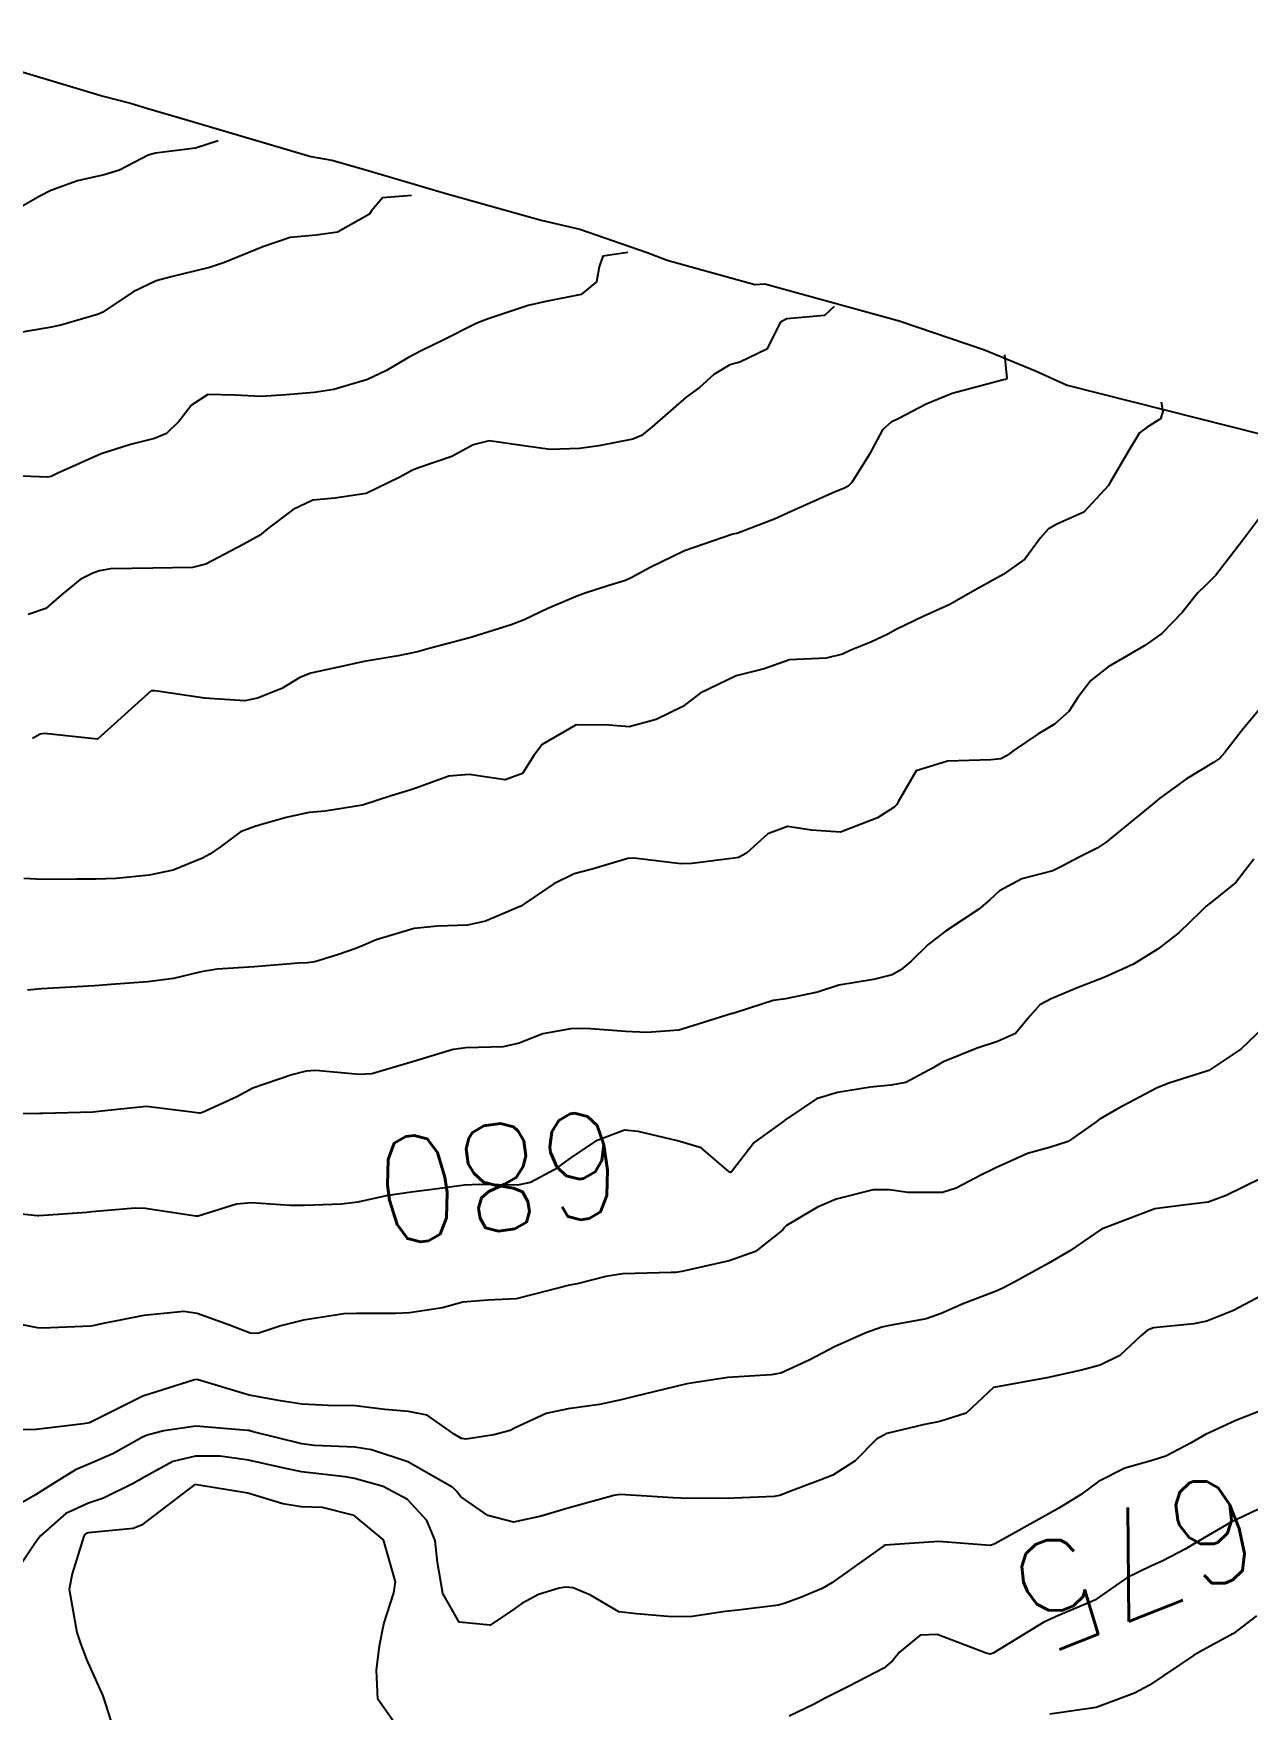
# Model space of a CAD drawing. Header units: metres. Extents: x 292545 to 299085, y 7450245 to 7463078.
# Drawn here: x 295616.8 to 295662.5, y 7462293.9 to 7462357 of the extents above; entities that cross this region are included whole.
import ezdxf
from ezdxf.enums import TextEntityAlignment as Align

# ---------------------------------------------------------------- set-up
doc = ezdxf.new("R2010")
doc.units = ezdxf.units.M
for name, color, linetype in [('Area', 45, 'Continuous'), ('Cotas', 45, 'Continuous'), ('Curvas de Nivel 1m', 11, 'Continuous'), ('Curvas de Nivel 5m', 15, 'Continuous')]:
    doc.layers.add(name, color=color, linetype=linetype)
doc.styles.add('Style-STANDARD', font='STANDARD.shx')

msp = doc.modelspace()

# ---------------------------------------------------------------- linework, layer by layer
at = {"layer": 'Area'}
msp.add_polyline3d([(295611.537, 7462356.959, 711.184), (295619.413, 7462354.599, 705.508), (295620.435, 7462354.333, 687.868), (295621.086, 7462354.134, 688.335), (295622.59, 7462353.701, 709.355), (295627.22, 7462352.326, 702.685), (295628.011, 7462352.192, 703.965), (295629.211, 7462351.858, 702.696), (295632.262, 7462350.947, 701.086), (295635.897, 7462349.935, 696.855), (295637.345, 7462349.593, 702.827), (295639.881, 7462348.713, 685.948), (295640.63, 7462348.425, 693.627), (295643.938, 7462347.51, 691.16), (295644.312, 7462347.535, 703.02), (295649.368, 7462346.148, 684.467), (295652.571, 7462345.05, 684.018), (295654.5, 7462344.259, 695.279), (295655.684, 7462343.728, 698.068), (295663.031, 7462341.863, 696.139)], dxfattribs=at)
at = {"layer": 'Curvas de Nivel 1m', "flags": 128}
for points, elevation in [([(295623.733, 7462352.92), (295622.88, 7462352.649), (295621.38, 7462352.454), (295621.103, 7462352.374), (295620.026, 7462351.812), (295619.452, 7462351.64), (295618.441, 7462351.412), (295617.442, 7462351.049), (295617.029, 7462350.834), (295616.323, 7462350.431)], 688), ([(295631.013, 7462350.86), (295629.918, 7462350.775), (295629.505, 7462350.279), (295629.432, 7462350.157), (295628.23, 7462349.487), (295627.424, 7462349.373), (295626.451, 7462349.282), (295625.419, 7462348.932), (295623.978, 7462348.342), (295623.411, 7462348.154), (295621.97, 7462347.802), (295621.406, 7462347.653), (295620.544, 7462347.236), (295619.394, 7462346.467), (295619.239, 7462346.392), (295617.819, 7462345.981), (295617.385, 7462345.889), (295616.135, 7462345.679)], 687), ([(295639.153, 7462348.72), (295638.216, 7462348.574), (295638.074, 7462348.173), (295637.974, 7462347.608), (295637.403, 7462347.141), (295636.074, 7462346.874), (295635.398, 7462346.726), (295633.903, 7462346.225), (295633.533, 7462346.086), (295633.39, 7462346.018), (295632.205, 7462345.417), (295631.374, 7462345.017), (295630.877, 7462344.75), (295630.078, 7462344.269), (295629.36, 7462343.941), (295628.092, 7462343.556), (295627.354, 7462343.441), (295626.3, 7462343.364), (295625.353, 7462343.295), (295624.359, 7462343.341), (295623.353, 7462343.371), (295622.732, 7462342.973), (295622.255, 7462342.361), (295621.799, 7462341.905), (295621.336, 7462341.71), (295620.444, 7462341.494), (295619.33, 7462341.142), (295617.704, 7462340.416), (295617.449, 7462340.291), (295617.321, 7462340.263), (295615.43, 7462340.331)], 686), ([(295653.333, 7462344.86), (295653.422, 7462343.978), (295653.362, 7462343.933), (295653.293, 7462343.921), (295651.357, 7462343.411), (295650.376, 7462343.006), (295649.347, 7462342.47), (295649.063, 7462342.325), (295648.739, 7462342.046), (295648.254, 7462341.126), (295647.586, 7462340.057), (295647.449, 7462339.921), (295647.311, 7462339.842), (295646.952, 7462339.708), (295645.302, 7462338.97), (295644.703, 7462338.692), (295643.293, 7462338.158), (295643.258, 7462338.146), (295643.106, 7462338.112), (295641.286, 7462337.484), (295639.989, 7462336.858), (295639.276, 7462336.466), (295639.065, 7462336.372), (295638.402, 7462336.169), (295637.548, 7462335.898), (295637.267, 7462335.791), (295636.144, 7462335.312), (295635.253, 7462334.895), (295634.765, 7462334.7), (295633.243, 7462334.23), (295631.677, 7462333.807), (295631.237, 7462333.687), (295630.51, 7462333.535), (295629.233, 7462333.323), (295628.38, 7462333.14), (295627.229, 7462332.882), (295626.817, 7462332.714), (295626.131, 7462332.311), (295625.219, 7462331.936), (295624.737, 7462331.846), (295623.219, 7462331.941), (295621.368, 7462332.222), (295621.221, 7462332.212), (295619.203, 7462330.4), (295617.205, 7462330.613), (295617.038, 7462330.588), (295616.757, 7462330.424)], 684), ([(295659.223, 7462343.1), (295659.281, 7462342.733), (295659.198, 7462342.462), (295658.698, 7462342.143), (295658.411, 7462341.934), (295658.012, 7462341.261), (295657.315, 7462340.079), (295657.269, 7462339.995), (295657.244, 7462339.951), (295656.315, 7462338.947), (295655.298, 7462338.486), (295654.968, 7462338.301), (295654.686, 7462337.976), (295654.095, 7462337.172), (295653.279, 7462336.596), (295652.213, 7462336.006), (295651.265, 7462335.464), (295650.269, 7462335.019), (295649.25, 7462334.525), (295648.943, 7462334.347), (295648.296, 7462334.049), (295647.551, 7462333.745), (295647.238, 7462333.602), (295646.617, 7462333.449), (295645.236, 7462333.384), (295644.287, 7462333.045), (295643.23, 7462332.785), (295641.872, 7462332.13), (295641.218, 7462331.632), (295640.222, 7462331.141), (295639.21, 7462330.862), (295638.455, 7462330.923), (295637.211, 7462330.939), (295635.935, 7462330.199), (295635.615, 7462329.785), (295635.186, 7462329.106), (295634.534, 7462328.865), (295633.186, 7462329.069), (295632.412, 7462329.01), (295631.177, 7462328.552), (295630.953, 7462328.477), (295630.246, 7462328.264), (295629.169, 7462327.916), (295627.767, 7462327.694), (295627.166, 7462327.641), (295626.297, 7462327.446), (295625.161, 7462327.126), (295624.584, 7462326.91), (295623.83, 7462326.343), (295623.429, 7462326.069), (295623.149, 7462325.922), (295622.038, 7462325.467), (295621.142, 7462325.283), (295619.905, 7462325.153), (295619.14, 7462325.129), (295618.412, 7462325.135), (295617.14, 7462325.12), (295616.419, 7462325.149)], 683), ([(295663.307, 7462339.243), (295662.3, 7462337.885), (295661.28, 7462336.569), (295660.943, 7462336.236), (295660.604, 7462335.907), (295660.012, 7462335.162), (295659.25, 7462334.377), (295658.613, 7462333.929), (295657.235, 7462333.127), (295656.576, 7462332.61), (295656.088, 7462331.961), (295655.745, 7462331.435), (295655.208, 7462330.968), (295654.585, 7462330.593), (295653.69, 7462329.985), (295653.407, 7462329.772), (295653.19, 7462329.66), (295652.81, 7462329.617), (295651.188, 7462329.575), (295650.007, 7462329.209), (295649.329, 7462328.038), (295649.272, 7462327.939), (295649.171, 7462327.842), (295648.553, 7462327.435), (295647.161, 7462326.897), (295646.065, 7462326.979), (295645.163, 7462327.112), (295644.426, 7462326.832), (295643.615, 7462326.105), (295643.316, 7462325.943), (295643.15, 7462325.916), (295641.556, 7462325.724), (295641.146, 7462325.71), (295639.387, 7462325.92), (295639.149, 7462325.907), (295637.806, 7462325.51), (295637.14, 7462325.325), (295636.367, 7462324.959), (295635.276, 7462324.208), (295635.122, 7462324.114), (295633.794, 7462323.545), (295633.115, 7462323.394), (295631.995, 7462323.36), (295631.113, 7462323.276), (295629.679, 7462322.842), (295629.106, 7462322.6), (295628.88, 7462322.508), (295628.266, 7462322.288), (295627.381, 7462322.017), (295627.1, 7462321.986), (295626.758, 7462321.964), (295625.098, 7462321.828), (295623.696, 7462321.745), (295623.096, 7462321.644), (295622.062, 7462321.391), (295621.092, 7462321.269), (295619.879, 7462321.176), (295619.09, 7462321.119), (295618.415, 7462321.081), (295617.089, 7462320.998), (295616.567, 7462320.946)], 682), ([(295663.223, 7462331.88), (295662.307, 7462330.789), (295661.621, 7462329.896), (295661.415, 7462329.674), (295661.189, 7462329.515), (295660.182, 7462328.911), (295659.175, 7462328.174), (295658.87, 7462327.925), (295657.159, 7462326.52), (295656.814, 7462326.296), (295656.135, 7462325.96), (295655.501, 7462325.613), (295655.145, 7462325.449), (295653.975, 7462325.148), (295653.134, 7462324.696), (295652.773, 7462324.35), (295652.363, 7462324.001), (295651.114, 7462323.168), (295650.46, 7462322.676), (295649.806, 7462322.033), (295649.421, 7462321.715), (295649.098, 7462321.533), (295648.398, 7462321.353), (295647.094, 7462321.138), (295646.29, 7462320.879), (295645.088, 7462320.622), (295644.623, 7462320.56), (295643.225, 7462320.109), (295643.115, 7462320.077), (295643.082, 7462320.069), (295641.602, 7462319.605), (295641.073, 7462319.451), (295639.866, 7462319.357), (295639.071, 7462319.392), (295637.756, 7462319.49), (295637.073, 7462319.513), (295635.96, 7462319.306), (295635.064, 7462318.951), (295634.461, 7462318.817), (295633.061, 7462318.777), (295632.585, 7462318.713), (295631.053, 7462318.26), (295629.519, 7462317.804), (295629.048, 7462317.774), (295627.417, 7462317.929), (295627.049, 7462317.903), (295626.505, 7462317.766), (295625.042, 7462317.261), (295624.438, 7462316.937), (295623.149, 7462316.349), (295623.064, 7462316.319), (295623.033, 7462316.319), (295622.849, 7462316.352), (295621.035, 7462316.569), (295619.352, 7462316.395), (295619.033, 7462316.361), (295617.14, 7462316.311), (295617.032, 7462316.307), (295616.91, 7462316.3), (295615.032, 7462316.328)], 681), ([(295663.078, 7462319.549), (295662.218, 7462318.737), (295661.054, 7462317.949), (295661.02, 7462317.934), (295660.943, 7462317.901), (295659.516, 7462317.448), (295659.046, 7462317.265), (295657.576, 7462316.479), (295657.035, 7462316.176), (295656.896, 7462316.089), (295656.726, 7462315.953), (295655.729, 7462315.256), (295655.019, 7462315.036), (295654.197, 7462314.801), (295653.007, 7462314.259), (295652.83, 7462314.177), (295652.464, 7462314.005), (295651.509, 7462313.503), (295650.996, 7462313.33), (295649.693, 7462313.336), (295648.997, 7462313.441), (295648.389, 7462313.442), (295646.998, 7462313.081), (295646.288, 7462312.782), (295645.13, 7462312.089), (295645.051, 7462312.02), (295644.981, 7462311.931), (295643.958, 7462311.115), (295642.969, 7462310.766), (295641.185, 7462310.357), (295640.965, 7462310.321), (295640.787, 7462310.319), (295638.964, 7462310.27), (295638.323, 7462310.17), (295637.242, 7462309.903), (295636.958, 7462309.849), (295635.644, 7462309.512), (295634.95, 7462309.333), (295633.885, 7462309.285), (295632.948, 7462309.207), (295632.185, 7462309.001), (295630.941, 7462308.801), (295630.42, 7462308.785), (295628.948, 7462308.787), (295628.466, 7462308.767), (295626.945, 7462308.534), (295626.095, 7462308.313), (295625.236, 7462308.028), (295624.939, 7462308.036), (295624.165, 7462308.338), (295622.947, 7462308.786), (295622.449, 7462308.854), (295620.946, 7462308.712), (295619.349, 7462308.394), (295619.026, 7462308.315), (295618.942, 7462308.306), (295617.125, 7462308.233), (295616.94, 7462308.243), (295615.988, 7462308.434)], 679), ([(295663.003, 7462313.88), (295661.67, 7462313.22), (295660.994, 7462312.967), (295660.046, 7462312.856), (295658.991, 7462312.721), (295656.983, 7462311.95), (295655.792, 7462311.145), (295654.97, 7462310.662), (295653.748, 7462309.988), (295653.237, 7462309.718), (295652.957, 7462309.602), (295651.799, 7462309.162), (295650.944, 7462308.778), (295650.38, 7462308.587), (295648.937, 7462308.32), (295648.714, 7462308.265), (295648.104, 7462308.052), (295646.927, 7462307.527), (295645.973, 7462307.029), (295644.917, 7462306.541), (295644.542, 7462306.468), (295642.916, 7462306.374), (295641.378, 7462306.133), (295640.912, 7462306.025), (295639.408, 7462305.655), (295638.907, 7462305.531), (295638.083, 7462305.351), (295636.903, 7462305.19), (295636.086, 7462305.013), (295634.895, 7462304.462), (295634.725, 7462304.382), (295634.113, 7462304.218), (295633.064, 7462304.054), (295632.891, 7462304.083), (295632.619, 7462304.234), (295631.603, 7462304.953), (295630.901, 7462305.088), (295630.005, 7462305.166), (295628.903, 7462305.305), (295627.874, 7462305.32), (295626.904, 7462305.374), (295626.087, 7462305.495), (295624.907, 7462305.712), (295622.979, 7462306.282), (295622.912, 7462306.294), (295622.845, 7462306.284), (295620.906, 7462305.667), (295619.443, 7462304.937), (295618.896, 7462304.672), (295618.672, 7462304.625), (295616.893, 7462304.42), (295614.892, 7462304.404)], 678), ([(295662.956, 7462309.439), (295661.94, 7462308.898), (295660.942, 7462308.492), (295660.455, 7462308.39), (295658.938, 7462308.246), (295658.708, 7462308.16), (295658.463, 7462307.935), (295657.664, 7462307.204), (295656.922, 7462306.84), (295656.226, 7462306.651), (295654.917, 7462306.362), (295652.913, 7462306), (295651.884, 7462305.03), (295650.9, 7462304.72), (295650.315, 7462304.61), (295648.895, 7462304.264), (295648.511, 7462304.046), (295647.704, 7462303.234), (295646.872, 7462302.703), (295646.422, 7462302.522), (295645.253, 7462302.086), (295644.979, 7462301.971), (295644.861, 7462301.929), (295644.666, 7462301.898), (295642.86, 7462301.824), (295641.167, 7462301.83), (295640.86, 7462301.839), (295639.061, 7462301.958), (295638.861, 7462301.971), (295638.628, 7462301.931), (295636.855, 7462301.442), (295635.894, 7462301.158), (295634.85, 7462300.933), (295633.889, 7462301.183), (295632.86, 7462301.891), (295632.716, 7462302.087), (295632.573, 7462302.234), (295630.877, 7462303.2), (295629.502, 7462303.656), (295628.885, 7462303.745), (295627.365, 7462303.816), (295626.887, 7462303.876), (295625.059, 7462304.328), (295624.927, 7462304.363), (295624.893, 7462304.372), (295624.842, 7462304.382), (295622.895, 7462304.54), (295621.691, 7462304.368), (295621.069, 7462304.199), (295620.889, 7462304.123), (295619.776, 7462303.495), (295618.874, 7462303.106), (295618.372, 7462302.903), (295617.577, 7462302.413), (295617.141, 7462302.136), (295616.858, 7462301.962), (295615.689, 7462301.276)], 677), ([(295662.905, 7462305.098), (295662.03, 7462304.76), (295660.896, 7462304.224), (295660.347, 7462303.908), (295659.393, 7462303.415), (295658.883, 7462303.245), (295657.859, 7462302.959), (295656.871, 7462302.456), (295656.578, 7462302.242), (295656.192, 7462301.957), (295655.37, 7462301.453), (295654.855, 7462301.164), (295652.961, 7462300.116), (295652.843, 7462300.058), (295652.791, 7462300.053), (295650.845, 7462300.194), (295650.673, 7462300.193), (295648.843, 7462300.061), (295648.782, 7462300.041), (295646.829, 7462298.648), (295646.465, 7462298.435), (295645.631, 7462298.082), (295645.042, 7462297.865), (295644.819, 7462297.81), (295643.308, 7462297.62), (295642.815, 7462297.564), (295641.571, 7462297.373), (295640.811, 7462297.367), (295639.486, 7462297.481), (295638.814, 7462297.558), (295637.754, 7462298.176), (295637.102, 7462298.462), (295636.826, 7462298.481), (295636.575, 7462298.443), (295635.798, 7462298.2), (295635.161, 7462297.864), (295634.814, 7462297.61), (295633.976, 7462297.047), (295632.807, 7462297.16), (295632.194, 7462298.239), (295631.996, 7462299.404), (295631.898, 7462300.244), (295631.592, 7462300.991), (295630.858, 7462301.779), (295629.947, 7462302.269), (295628.867, 7462302.577), (295628.52, 7462302.631), (295626.871, 7462302.828), (295626.222, 7462302.961), (295624.877, 7462303.265), (295623.808, 7462303.411), (295622.879, 7462303.417), (295622.033, 7462303.206), (295620.866, 7462302.573), (295620.745, 7462302.501), (295620.534, 7462302.383), (295619.419, 7462301.833), (295618.855, 7462301.648), (295618.004, 7462301.256), (295617.056, 7462300.418), (295616.962, 7462300.298), (295616.84, 7462300.12), (295615.714, 7462298.437)], 676), ([(295662.808, 7462297.407), (295661.948, 7462296.742), (295660.795, 7462296.11), (295660.436, 7462295.905), (295658.782, 7462294.789), (295658.222, 7462294.492), (295656.773, 7462293.95), (295655.032, 7462293.705)], 674)]:
    msp.add_lwpolyline(points, dxfattribs=dict(at, elevation=elevation))
at = {"layer": 'Curvas de Nivel 5m', "flags": 128}
for points, elevation in [([(295646.923, 7462346.68), (295646.558, 7462346.346), (295645.131, 7462346.219), (295644.899, 7462346.095), (295644.39, 7462345.083), (295643.368, 7462344.59), (295642.995, 7462344.487), (295642.391, 7462344.12), (295641.845, 7462343.638), (295641.354, 7462343.271), (295640.069, 7462342.149), (295639.662, 7462341.832), (295639.336, 7462341.693), (295638.066, 7462341.439), (295637.33, 7462341.334), (295636.228, 7462341.298), (295635.331, 7462341.431), (295633.931, 7462341.627), (295633.332, 7462341.48), (295632.531, 7462341.032), (295631.318, 7462340.622), (295631.051, 7462340.52), (295630.57, 7462340.261), (295629.307, 7462339.648), (295628.125, 7462339.472), (295627.304, 7462339.392), (295626.558, 7462339.049), (295625.593, 7462338.317), (295625.436, 7462338.174), (295625.29, 7462338.065), (295624.679, 7462337.721), (295623.279, 7462336.985), (295622.776, 7462336.857), (295621.278, 7462336.836), (295619.688, 7462336.804), (295619.276, 7462336.737), (295619.025, 7462336.653), (295618.548, 7462336.407), (295617.841, 7462335.837), (295617.256, 7462335.312), (295616.593, 7462335.087)], 685), ([(295662.713, 7462325.884), (295662.029, 7462325.002), (295661.129, 7462324.273), (295660.918, 7462324.11), (295660.703, 7462323.904), (295659.9, 7462323.127), (295659.109, 7462322.51), (295658.179, 7462321.934), (295657.098, 7462321.446), (295656.032, 7462321.022), (295655.089, 7462320.625), (295654.66, 7462320.402), (295654.286, 7462319.978), (295653.736, 7462319.321), (295653.068, 7462319.016), (295652.294, 7462318.772), (295651.057, 7462318.262), (295650.894, 7462318.183), (295650.644, 7462318.024), (295649.611, 7462317.471), (295649.046, 7462317.373), (295648.289, 7462317.295), (295647.043, 7462317.105), (295646.254, 7462316.865), (295645.095, 7462316.089), (295645.065, 7462316.057), (295645.032, 7462316.036), (295643.906, 7462315.219), (295643.06, 7462314.11), (295643.033, 7462314.09), (295643.013, 7462314.086), (295642.962, 7462314.111), (295641.913, 7462315.018), (295641.024, 7462315.276), (295639.547, 7462315.636), (295639.028, 7462315.679), (295637.931, 7462315.264), (295637.018, 7462314.649), (295636.386, 7462314.189), (295635.497, 7462313.712), (295635.004, 7462313.608), (295633.589, 7462313.639), (295633.004, 7462313.618), (295631.8, 7462313.449), (295630.999, 7462313.353), (295630.056, 7462313.21), (295628.993, 7462312.973), (295628.377, 7462312.901), (295626.991, 7462312.849), (295626.447, 7462312.852), (295624.992, 7462312.948), (295624.431, 7462312.896), (295622.984, 7462312.451), (295622.891, 7462312.445), (295620.988, 7462312.734), (295620.617, 7462312.747), (295618.986, 7462312.605), (295618.801, 7462312.586), (295616.984, 7462312.46), (295616.944, 7462312.46), (295614.986, 7462312.658)], 680), ([(295630.759, 7462292.822), (295629.744, 7462294.27), (295629.699, 7462295.355), (295629.811, 7462296.27), (295629.977, 7462297.096), (295630.342, 7462298.265), (295630.405, 7462298.686), (295629.955, 7462300.269), (295628.852, 7462301.175), (295627.666, 7462301.481), (295626.855, 7462301.508), (295626.168, 7462301.622), (295624.86, 7462302.019), (295622.863, 7462302.35), (295620.847, 7462300.813), (295620.538, 7462300.691), (295618.844, 7462300.524), (295618.753, 7462300.492), (295618.682, 7462300.402), (295618.249, 7462298.985), (295618.134, 7462298.407), (295618.424, 7462296.778), (295618.542, 7462296.403), (295618.786, 7462295.753), (295619.394, 7462294.394), (295619.702, 7462293.452)], 675), ([(295662.858, 7462301.408), (295661.828, 7462300.916), (295660.847, 7462300.332), (295660.123, 7462299.911), (295659.288, 7462299.471), (295658.833, 7462299.273), (295657.932, 7462298.833), (295656.814, 7462298.05), (295656.757, 7462298.008), (295656.643, 7462297.952), (295655.354, 7462297.418), (295654.805, 7462297.163), (295652.907, 7462295.998), (295652.793, 7462295.965), (295652.636, 7462296.002), (295650.8, 7462296.695), (295650.153, 7462296.677), (295649.371, 7462296.034), (295649.114, 7462295.713), (295648.787, 7462295.436), (295647.461, 7462294.741), (295646.776, 7462294.401), (295646.556, 7462294.291), (295646.169, 7462294.076), (295645.223, 7462293.629)], 675)]:
    msp.add_lwpolyline(points, dxfattribs=dict(at, elevation=elevation))

# ---------------------------------------------------------------- texts
at = {"layer": 'Cotas', "style": 'Style-STANDARD'}
for s, rotation, p in [('680', 187.87983, (295634.324, 7462313.909, 680)), ('675', 201.84071, (295658.28, 7462299.446, 675))]:
    msp.add_text(s, height=4, rotation=rotation, dxfattribs=at).set_placement(p, align=Align.MIDDLE_CENTER)

doc.saveas('drawing.dxf')
